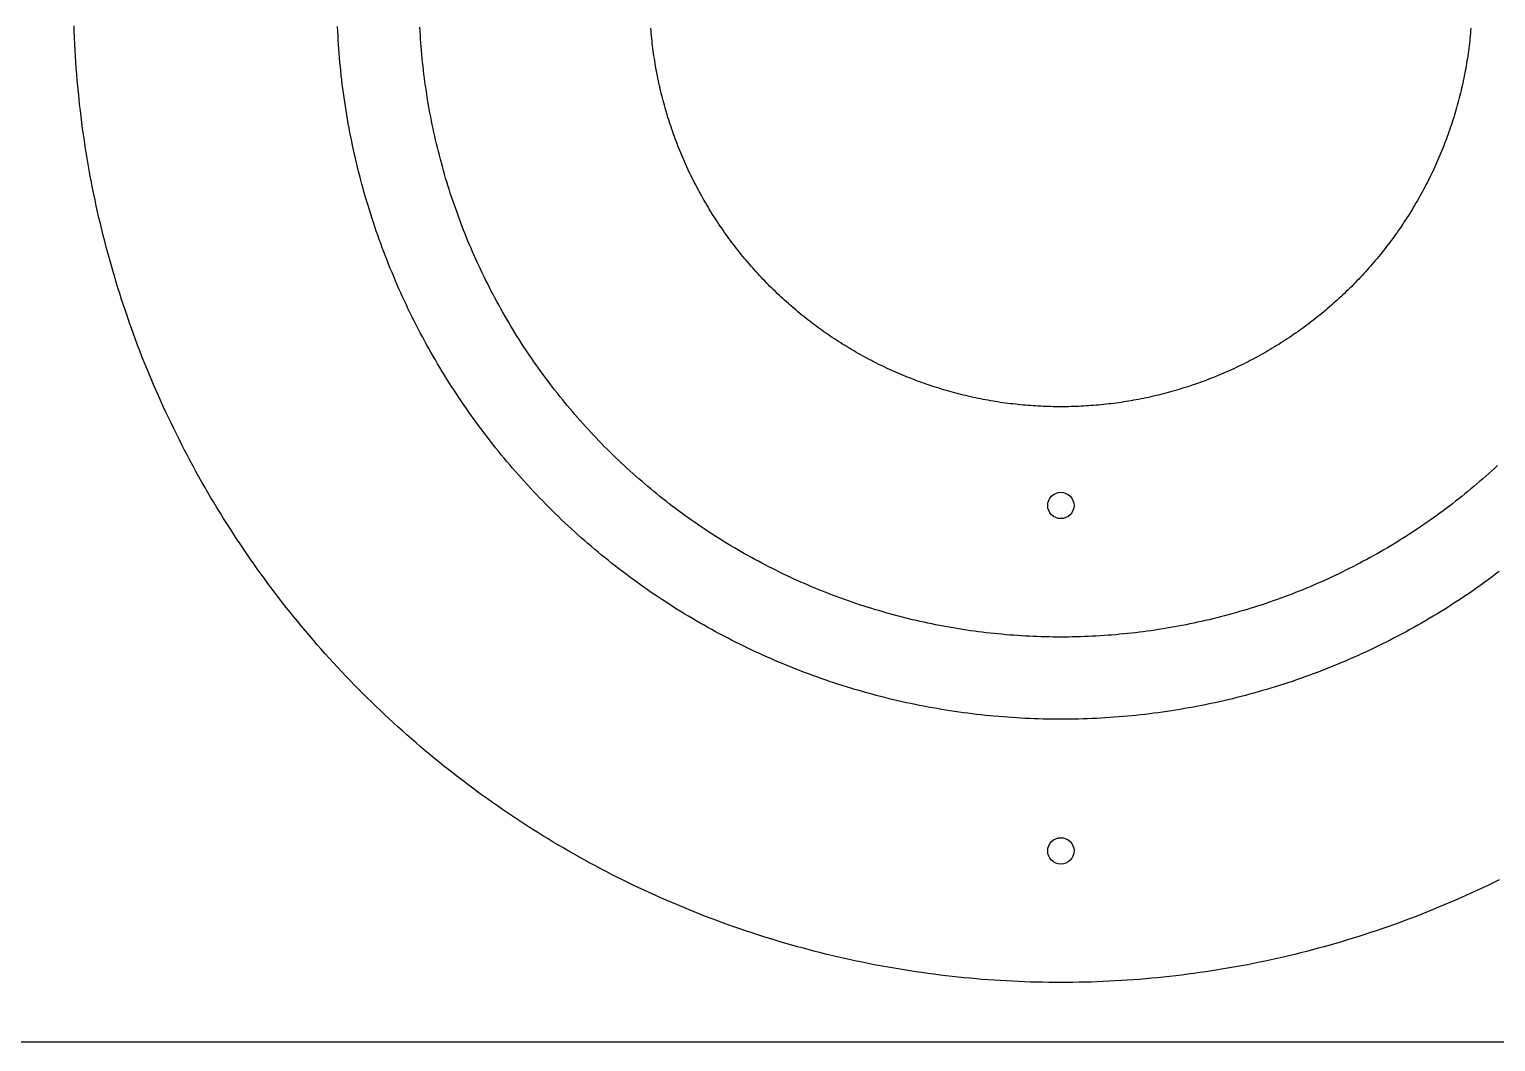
# Model space of a CAD drawing. Header units: metres. Extents: x 0 to 2100, y 0 to 2800.
# Drawn here: x 632.5 to 1078.1, y 0 to 307.7 of the extents above; entities that cross this region are included whole.
import ezdxf

# ---------------------------------------------------------------- set-up
doc = ezdxf.new("R2010")
doc.units = ezdxf.units.M
for name, color, linetype in [('DELIK_D8', 6, 'Continuous'), ('KAPAK_D39_STOK', 3, 'Continuous'), ('KAPAK_D60', 1, 'Continuous'), ('PLAKA', 8, 'Continuous')]:
    doc.layers.add(name, color=color, linetype=linetype)

msp = doc.modelspace()

# ---------------------------------------------------------------- linework, layer by layer
at = {"layer": 'DELIK_D8'}
for centre in [(946, 163), (946, 58)]:
    msp.add_circle(centre, 4, dxfattribs=at)
at = {"layer": 'KAPAK_D39_STOK'}
for points in [[(1078.72, 175.13), (1077.84, 174.32), (1076.95, 173.51), (1076.06, 172.71), (1075.17, 171.92), (1074.27, 171.13), (1073.37, 170.34), (1072.46, 169.57), (1071.55, 168.79), (1070.63, 168.02), (1069.71, 167.26), (1068.78, 166.51), (1067.85, 165.76), (1066.91, 165.01), (1065.97, 164.27), (1065.02, 163.54), (1064.07, 162.81), (1063.12, 162.09), (1062.16, 161.37), (1061.2, 160.66), (1060.23, 159.96), (1059.26, 159.26), (1058.28, 158.57), (1057.3, 157.89), (1056.32, 157.21), (1055.33, 156.53), (1054.34, 155.86), (1053.34, 155.2), (1052.34, 154.55), (1051.33, 153.9), (1050.32, 153.25), (1049.31, 152.62), (1048.29, 151.99), (1047.27, 151.36), (1046.25, 150.74), (1045.22, 150.13), (1044.19, 149.53), (1043.15, 148.93), (1042.12, 148.33), (1041.07, 147.75), (1040.03, 147.17), (1038.98, 146.59), (1037.92, 146.03), (1036.87, 145.46), (1035.81, 144.91), (1034.74, 144.36), (1033.67, 143.82), (1032.6, 143.29), (1031.53, 142.76), (1030.45, 142.24), (1029.37, 141.72), (1028.29, 141.21), (1027.2, 140.71), (1026.11, 140.22), (1025.02, 139.73), (1023.93, 139.25), (1022.83, 138.77), (1021.73, 138.3), (1020.62, 137.84), (1019.52, 137.39), (1018.41, 136.94), (1017.29, 136.5), (1016.18, 136.07), (1015.06, 135.64), (1013.94, 135.22), (1012.82, 134.81), (1011.69, 134.4), (1010.57, 134), (1009.44, 133.61), (1008.3, 133.22), (1007.17, 132.84), (1006.03, 132.47), (1004.89, 132.11), (1003.75, 131.75), (1002.61, 131.4), (1001.46, 131.05), (1000.31, 130.72), (999.16, 130.39), (998.01, 130.06), (996.85, 129.75), (995.7, 129.44), (994.54, 129.14), (993.38, 128.84), (992.22, 128.56), (991.06, 128.28), (989.89, 128), (988.72, 127.74), (987.56, 127.48), (986.39, 127.23), (985.22, 126.98), (984.04, 126.75), (982.87, 126.52), (981.69, 126.29), (980.52, 126.08), (979.34, 125.87), (978.16, 125.67), (976.98, 125.48), (975.8, 125.29), (974.61, 125.11), (973.43, 124.94), (972.24, 124.77), (971.06, 124.62), (969.87, 124.47), (968.68, 124.32), (967.49, 124.19), (966.3, 124.06), (965.11, 123.94), (963.92, 123.83), (962.73, 123.72), (961.54, 123.62), (960.35, 123.53), (959.15, 123.44), (957.96, 123.37), (956.76, 123.3), (955.57, 123.23), (954.37, 123.18), (953.18, 123.13), (951.98, 123.09), (950.79, 123.06), (949.59, 123.03), (948.39, 123.01), (947.2, 123), (946, 123), (944.8, 123), (943.61, 123.01), (942.41, 123.03), (941.21, 123.06), (940.02, 123.09), (938.82, 123.13), (937.63, 123.18), (936.43, 123.23), (935.24, 123.3), (934.04, 123.37), (932.85, 123.44), (931.65, 123.53), (930.46, 123.62), (929.27, 123.72), (928.08, 123.83), (926.89, 123.94), (925.7, 124.06), (924.51, 124.19), (923.32, 124.32), (922.13, 124.47), (920.94, 124.62), (919.76, 124.77), (918.57, 124.94), (917.39, 125.11), (916.2, 125.29), (915.02, 125.48), (913.84, 125.67), (912.66, 125.87), (911.48, 126.08), (910.31, 126.29), (909.13, 126.52), (907.96, 126.75), (906.78, 126.98), (905.61, 127.23), (904.44, 127.48), (903.28, 127.74), (902.11, 128), (900.94, 128.28), (899.78, 128.56), (898.62, 128.84), (897.46, 129.14), (896.3, 129.44), (895.15, 129.75), (893.99, 130.06), (892.84, 130.39), (891.69, 130.72), (890.54, 131.05), (889.39, 131.4), (888.25, 131.75), (887.11, 132.11), (885.97, 132.47), (884.83, 132.84), (883.7, 133.22), (882.56, 133.61), (881.43, 134), (880.31, 134.4), (879.18, 134.81), (878.06, 135.22), (876.94, 135.64), (875.82, 136.07), (874.71, 136.5), (873.59, 136.94), (872.48, 137.39), (871.38, 137.84), (870.27, 138.3), (869.17, 138.77), (868.07, 139.25), (866.98, 139.73), (865.89, 140.22), (864.8, 140.71), (863.71, 141.21), (862.63, 141.72), (861.55, 142.24), (860.47, 142.76), (859.4, 143.29), (858.33, 143.82), (857.26, 144.36), (856.19, 144.91), (855.13, 145.46), (854.08, 146.03), (853.02, 146.59), (851.97, 147.17), (850.93, 147.75), (849.88, 148.33), (848.85, 148.93), (847.81, 149.53), (846.78, 150.13), (845.75, 150.74), (844.73, 151.36), (843.71, 151.99), (842.69, 152.62), (841.68, 153.25), (840.67, 153.9), (839.66, 154.55), (838.66, 155.2), (837.66, 155.86), (836.67, 156.53), (835.68, 157.21), (834.7, 157.89), (833.72, 158.57), (832.74, 159.26), (831.77, 159.96), (830.8, 160.66), (829.84, 161.37), (828.88, 162.09), (827.93, 162.81), (826.98, 163.54), (826.03, 164.27), (825.09, 165.01), (824.15, 165.76), (823.22, 166.51), (822.29, 167.26), (821.37, 168.02), (820.45, 168.79), (819.54, 169.57), (818.63, 170.34), (817.73, 171.13), (816.83, 171.92), (815.94, 172.71), (815.05, 173.51), (814.16, 174.32), (813.28, 175.13), (812.41, 175.95), (811.54, 176.77), (810.68, 177.6), (809.82, 178.43), (808.96, 179.27), (808.11, 180.11), (807.27, 180.96), (806.43, 181.82), (805.6, 182.68), (804.77, 183.54), (803.95, 184.41), (803.13, 185.28), (802.32, 186.16), (801.51, 187.05), (800.71, 187.94), (799.92, 188.83), (799.13, 189.73), (798.34, 190.63), (797.57, 191.54), (796.79, 192.45), (796.02, 193.37), (795.26, 194.29), (794.51, 195.22), (793.76, 196.15), (793.01, 197.09), (792.27, 198.03), (791.54, 198.98), (790.81, 199.93), (790.09, 200.88), (789.37, 201.84), (788.66, 202.8), (787.96, 203.77), (787.26, 204.74), (786.57, 205.72), (785.89, 206.7), (785.21, 207.68), (784.53, 208.67), (783.86, 209.66), (783.2, 210.66), (782.55, 211.66), (781.9, 212.67), (781.25, 213.68), (780.62, 214.69), (779.99, 215.71), (779.36, 216.73), (778.74, 217.75), (778.13, 218.78), (777.53, 219.81), (776.93, 220.85), (776.33, 221.88), (775.75, 222.93), (775.17, 223.97), (774.59, 225.02), (774.03, 226.08), (773.46, 227.13), (772.91, 228.19), (772.36, 229.26), (771.82, 230.33), (771.29, 231.4), (770.76, 232.47), (770.24, 233.55), (769.72, 234.63), (769.21, 235.71), (768.71, 236.8), (768.22, 237.89), (767.73, 238.98), (767.25, 240.07), (766.77, 241.17), (766.3, 242.27), (765.84, 243.38), (765.39, 244.48), (764.94, 245.59), (764.5, 246.71), (764.07, 247.82), (763.64, 248.94), (763.22, 250.06), (762.81, 251.18), (762.4, 252.31), (762, 253.43), (761.61, 254.56), (761.22, 255.7), (760.84, 256.83), (760.47, 257.97), (760.11, 259.11), (759.75, 260.25), (759.4, 261.39), (759.05, 262.54), (758.72, 263.69), (758.39, 264.84), (758.06, 265.99), (757.75, 267.15), (757.44, 268.3), (757.14, 269.46), (756.84, 270.62), (756.56, 271.78), (756.28, 272.94), (756, 274.11), (755.74, 275.28), (755.48, 276.44), (755.23, 277.61), (754.98, 278.78), (754.75, 279.96), (754.52, 281.13), (754.29, 282.31), (754.08, 283.48), (753.87, 284.66), (753.67, 285.84), (753.48, 287.02), (753.29, 288.2), (753.11, 289.39), (752.94, 290.57), (752.77, 291.76), (752.62, 292.94), (752.47, 294.13), (752.32, 295.32), (752.19, 296.51), (752.06, 297.7), (751.94, 298.89), (751.83, 300.08), (751.72, 301.27), (751.62, 302.46), (751.53, 303.65), (751.44, 304.85), (751.37, 306.04), (751.3, 307.24), (751.23, 308.43)], [(1070.6, 308.04), (1070.54, 307.28), (1070.47, 306.51), (1070.4, 305.75), (1070.32, 304.98), (1070.24, 304.22), (1070.15, 303.46), (1070.06, 302.7), (1069.96, 301.94), (1069.86, 301.18), (1069.76, 300.42), (1069.65, 299.66), (1069.53, 298.9), (1069.41, 298.14), (1069.29, 297.39), (1069.16, 296.63), (1069.03, 295.87), (1068.89, 295.12), (1068.75, 294.37), (1068.6, 293.61), (1068.45, 292.86), (1068.29, 292.11), (1068.13, 291.36), (1067.96, 290.61), (1067.79, 289.86), (1067.62, 289.12), (1067.44, 288.37), (1067.25, 287.63), (1067.07, 286.88), (1066.87, 286.14), (1066.67, 285.4), (1066.47, 284.66), (1066.27, 283.92), (1066.05, 283.19), (1065.84, 282.45), (1065.62, 281.71), (1065.39, 280.98), (1065.16, 280.25), (1064.93, 279.52), (1064.69, 278.79), (1064.45, 278.06), (1064.2, 277.34), (1063.95, 276.61), (1063.69, 275.89), (1063.43, 275.17), (1063.17, 274.45), (1062.9, 273.73), (1062.62, 273.01), (1062.35, 272.3), (1062.06, 271.59), (1061.78, 270.87), (1061.48, 270.16), (1061.19, 269.46), (1060.89, 268.75), (1060.58, 268.05), (1060.28, 267.34), (1059.96, 266.64), (1059.65, 265.95), (1059.32, 265.25), (1059, 264.56), (1058.67, 263.86), (1058.33, 263.17), (1058, 262.48), (1057.65, 261.8), (1057.31, 261.11), (1056.95, 260.43), (1056.6, 259.75), (1056.24, 259.08), (1055.88, 258.4), (1055.51, 257.73), (1055.14, 257.06), (1054.76, 256.39), (1054.38, 255.72), (1054, 255.06), (1053.61, 254.4), (1053.22, 253.74), (1052.82, 253.08), (1052.42, 252.43), (1052.02, 251.77), (1051.61, 251.13), (1051.19, 250.48), (1050.78, 249.83), (1050.36, 249.19), (1049.93, 248.55), (1049.51, 247.92), (1049.07, 247.28), (1048.64, 246.65), (1048.2, 246.02), (1047.75, 245.4), (1047.31, 244.78), (1046.86, 244.16), (1046.4, 243.54), (1045.94, 242.92), (1045.48, 242.31), (1045.01, 241.7), (1044.54, 241.1), (1044.07, 240.49), (1043.59, 239.89), (1043.11, 239.3), (1042.63, 238.7), (1042.14, 238.11), (1041.65, 237.52), (1041.15, 236.94), (1040.65, 236.35), (1040.15, 235.77), (1039.64, 235.2), (1039.13, 234.63), (1038.62, 234.06), (1038.1, 233.49), (1037.58, 232.92), (1037.06, 232.36), (1036.53, 231.81), (1036, 231.25), (1035.47, 230.7), (1034.93, 230.16), (1034.39, 229.61), (1033.84, 229.07), (1033.3, 228.53), (1032.75, 228), (1032.19, 227.47), (1031.64, 226.94), (1031.08, 226.42), (1030.51, 225.9), (1029.94, 225.38), (1029.37, 224.87), (1028.8, 224.36), (1028.23, 223.85), (1027.65, 223.35), (1027.06, 222.85), (1026.48, 222.35), (1025.89, 221.86), (1025.3, 221.37), (1024.7, 220.89), (1024.11, 220.41), (1023.51, 219.93), (1022.9, 219.46), (1022.3, 218.99), (1021.69, 218.52), (1021.08, 218.06), (1020.46, 217.6), (1019.84, 217.14), (1019.22, 216.69), (1018.6, 216.25), (1017.98, 215.8), (1017.35, 215.36), (1016.72, 214.93), (1016.08, 214.49), (1015.45, 214.07), (1014.81, 213.64), (1014.17, 213.22), (1013.52, 212.81), (1012.87, 212.39), (1012.23, 211.98), (1011.57, 211.58), (1010.92, 211.18), (1010.26, 210.78), (1009.6, 210.39), (1008.94, 210), (1008.28, 209.62), (1007.61, 209.24), (1006.94, 208.86), (1006.27, 208.49), (1005.6, 208.12), (1004.92, 207.76), (1004.25, 207.4), (1003.57, 207.05), (1002.89, 206.69), (1002.2, 206.35), (1001.52, 206), (1000.83, 205.67), (1000.14, 205.33), (999.44, 205), (998.75, 204.68), (998.05, 204.35), (997.36, 204.04), (996.66, 203.72), (995.95, 203.42), (995.25, 203.11), (994.54, 202.81), (993.84, 202.52), (993.13, 202.22), (992.41, 201.94), (991.7, 201.65), (990.99, 201.38), (990.27, 201.1), (989.55, 200.83), (988.83, 200.57), (988.11, 200.31), (987.39, 200.05), (986.66, 199.8), (985.94, 199.55), (985.21, 199.31), (984.48, 199.07), (983.75, 198.84), (983.02, 198.61), (982.29, 198.38), (981.55, 198.16), (980.81, 197.95), (980.08, 197.73), (979.34, 197.53), (978.6, 197.33), (977.86, 197.13), (977.12, 196.93), (976.37, 196.75), (975.63, 196.56), (974.88, 196.38), (974.14, 196.21), (973.39, 196.04), (972.64, 195.87), (971.89, 195.71), (971.14, 195.55), (970.39, 195.4), (969.63, 195.25), (968.88, 195.11), (968.13, 194.97), (967.37, 194.84), (966.61, 194.71), (965.86, 194.59), (965.1, 194.47), (964.34, 194.35), (963.58, 194.24), (962.82, 194.14), (962.06, 194.04), (961.3, 193.94), (960.54, 193.85), (959.78, 193.76), (959.02, 193.68), (958.25, 193.6), (957.49, 193.53), (956.72, 193.46), (955.96, 193.4), (955.2, 193.34), (954.43, 193.28), (953.67, 193.24), (952.9, 193.19), (952.13, 193.15), (951.37, 193.12), (950.6, 193.08), (949.83, 193.06), (949.07, 193.04), (948.3, 193.02), (947.53, 193.01), (946.77, 193), (946, 193), (945.23, 193), (944.47, 193.01), (943.7, 193.02), (942.93, 193.04), (942.17, 193.06), (941.4, 193.08), (940.63, 193.12), (939.87, 193.15), (939.1, 193.19), (938.33, 193.24), (937.57, 193.28), (936.8, 193.34), (936.04, 193.4), (935.28, 193.46), (934.51, 193.53), (933.75, 193.6), (932.98, 193.68), (932.22, 193.76), (931.46, 193.85), (930.7, 193.94), (929.94, 194.04), (929.18, 194.14), (928.42, 194.24), (927.66, 194.35), (926.9, 194.47), (926.14, 194.59), (925.39, 194.71), (924.63, 194.84), (923.87, 194.97), (923.12, 195.11), (922.37, 195.25), (921.61, 195.4), (920.86, 195.55), (920.11, 195.71), (919.36, 195.87), (918.61, 196.04), (917.86, 196.21), (917.12, 196.38), (916.37, 196.56), (915.63, 196.75), (914.88, 196.93), (914.14, 197.13), (913.4, 197.33), (912.66, 197.53), (911.92, 197.73), (911.19, 197.95), (910.45, 198.16), (909.71, 198.38), (908.98, 198.61), (908.25, 198.84), (907.52, 199.07), (906.79, 199.31), (906.06, 199.55), (905.34, 199.8), (904.61, 200.05), (903.89, 200.31), (903.17, 200.57), (902.45, 200.83), (901.73, 201.1), (901.01, 201.38), (900.3, 201.65), (899.59, 201.94), (898.87, 202.22), (898.16, 202.52), (897.46, 202.81), (896.75, 203.11), (896.05, 203.42), (895.34, 203.72), (894.64, 204.04), (893.95, 204.35), (893.25, 204.68), (892.56, 205), (891.86, 205.33), (891.17, 205.67), (890.48, 206), (889.8, 206.35), (889.11, 206.69), (888.43, 207.05), (887.75, 207.4), (887.08, 207.76), (886.4, 208.12), (885.73, 208.49), (885.06, 208.86), (884.39, 209.24), (883.72, 209.62), (883.06, 210), (882.4, 210.39), (881.74, 210.78), (881.08, 211.18), (880.43, 211.58), (879.77, 211.98), (879.13, 212.39), (878.48, 212.81), (877.83, 213.22), (877.19, 213.64), (876.55, 214.07), (875.92, 214.49), (875.28, 214.93), (874.65, 215.36), (874.02, 215.8), (873.4, 216.25), (872.78, 216.69), (872.16, 217.14), (871.54, 217.6), (870.92, 218.06), (870.31, 218.52), (869.7, 218.99), (869.1, 219.46), (868.49, 219.93), (867.89, 220.41), (867.3, 220.89), (866.7, 221.37), (866.11, 221.86), (865.52, 222.35), (864.94, 222.85), (864.35, 223.35), (863.77, 223.85), (863.2, 224.36), (862.63, 224.87), (862.06, 225.38), (861.49, 225.9), (860.92, 226.42), (860.36, 226.94), (859.81, 227.47), (859.25, 228), (858.7, 228.53), (858.16, 229.07), (857.61, 229.61), (857.07, 230.16), (856.53, 230.7), (856, 231.25), (855.47, 231.81), (854.94, 232.36), (854.42, 232.92), (853.9, 233.49), (853.38, 234.06), (852.87, 234.63), (852.36, 235.2), (851.85, 235.77), (851.35, 236.35), (850.85, 236.94), (850.35, 237.52), (849.86, 238.11), (849.37, 238.7), (848.89, 239.3), (848.41, 239.89), (847.93, 240.49), (847.46, 241.1), (846.99, 241.7), (846.52, 242.31), (846.06, 242.92), (845.6, 243.54), (845.14, 244.16), (844.69, 244.78), (844.25, 245.4), (843.8, 246.02), (843.36, 246.65), (842.93, 247.28), (842.49, 247.92), (842.07, 248.55), (841.64, 249.19), (841.22, 249.83), (840.81, 250.48), (840.39, 251.13), (839.98, 251.77), (839.58, 252.43), (839.18, 253.08), (838.78, 253.74), (838.39, 254.4), (838, 255.06), (837.62, 255.72), (837.24, 256.39), (836.86, 257.06), (836.49, 257.73), (836.12, 258.4), (835.76, 259.08), (835.4, 259.75), (835.05, 260.43), (834.69, 261.11), (834.35, 261.8), (834, 262.48), (833.67, 263.17), (833.33, 263.86), (833, 264.56), (832.68, 265.25), (832.35, 265.95), (832.04, 266.64), (831.72, 267.34), (831.42, 268.05), (831.11, 268.75), (830.81, 269.46), (830.52, 270.16), (830.22, 270.87), (829.94, 271.59), (829.65, 272.3), (829.38, 273.01), (829.1, 273.73), (828.83, 274.45), (828.57, 275.17), (828.31, 275.89), (828.05, 276.61), (827.8, 277.34), (827.55, 278.06), (827.31, 278.79), (827.07, 279.52), (826.84, 280.25), (826.61, 280.98), (826.38, 281.71), (826.16, 282.45), (825.95, 283.19), (825.73, 283.92), (825.53, 284.66), (825.33, 285.4), (825.13, 286.14), (824.93, 286.88), (824.75, 287.63), (824.56, 288.37), (824.38, 289.12), (824.21, 289.86), (824.04, 290.61), (823.87, 291.36), (823.71, 292.11), (823.55, 292.86), (823.4, 293.61), (823.25, 294.37), (823.11, 295.12), (822.97, 295.87), (822.84, 296.63), (822.71, 297.39), (822.59, 298.14), (822.47, 298.9), (822.35, 299.66), (822.24, 300.42), (822.14, 301.18), (822.04, 301.94), (821.94, 302.7), (821.85, 303.46), (821.76, 304.22), (821.68, 304.98), (821.6, 305.75), (821.53, 306.51), (821.46, 307.28), (821.4, 308.04)]]:
    msp.add_lwpolyline(points, dxfattribs=at)
at = {"layer": 'KAPAK_D60'}
for points in [[(1079.24, 49.21), (1077.58, 48.4), (1075.93, 47.6), (1074.27, 46.8), (1072.6, 46.02), (1070.93, 45.25), (1069.25, 44.49), (1067.57, 43.74), (1065.89, 43), (1064.2, 42.27), (1062.5, 41.55), (1060.81, 40.84), (1059.1, 40.14), (1057.4, 39.45), (1055.68, 38.77), (1053.97, 38.1), (1052.25, 37.44), (1050.53, 36.8), (1048.8, 36.16), (1047.07, 35.54), (1045.33, 34.92), (1043.59, 34.32), (1041.85, 33.72), (1040.1, 33.14), (1038.35, 32.57), (1036.6, 32.01), (1034.85, 31.46), (1033.09, 30.92), (1031.32, 30.39), (1029.56, 29.87), (1027.79, 29.36), (1026.01, 28.87), (1024.24, 28.38), (1022.46, 27.91), (1020.68, 27.44), (1018.89, 26.99), (1017.11, 26.55), (1015.32, 26.12), (1013.53, 25.7), (1011.73, 25.29), (1009.93, 24.89), (1008.13, 24.5), (1006.33, 24.13), (1004.53, 23.76), (1002.72, 23.41), (1000.91, 23.07), (999.1, 22.74), (997.29, 22.42), (995.47, 22.11), (993.66, 21.81), (991.84, 21.52), (990.02, 21.25), (988.2, 20.98), (986.37, 20.73), (984.55, 20.49), (982.72, 20.26), (980.9, 20.04), (979.07, 19.83), (977.24, 19.63), (975.41, 19.44), (973.57, 19.27), (971.74, 19.11), (969.9, 18.95), (968.07, 18.81), (966.23, 18.68), (964.4, 18.56), (962.56, 18.46), (960.72, 18.36), (958.88, 18.28), (957.04, 18.2), (955.2, 18.14), (953.36, 18.09), (951.52, 18.05), (949.68, 18.02), (947.84, 18.01), (946, 18), (944.16, 18.01), (942.32, 18.02), (940.48, 18.05), (938.64, 18.09), (936.8, 18.14), (934.96, 18.2), (933.12, 18.28), (931.28, 18.36), (929.44, 18.46), (927.6, 18.56), (925.77, 18.68), (923.93, 18.81), (922.1, 18.95), (920.26, 19.11), (918.43, 19.27), (916.59, 19.44), (914.76, 19.63), (912.93, 19.83), (911.1, 20.04), (909.28, 20.26), (907.45, 20.49), (905.63, 20.73), (903.8, 20.98), (901.98, 21.25), (900.16, 21.52), (898.34, 21.81), (896.53, 22.11), (894.71, 22.42), (892.9, 22.74), (891.09, 23.07), (889.28, 23.41), (887.47, 23.76), (885.67, 24.13), (883.87, 24.5), (882.07, 24.89), (880.27, 25.29), (878.47, 25.7), (876.68, 26.12), (874.89, 26.55), (873.11, 26.99), (871.32, 27.44), (869.54, 27.91), (867.76, 28.38), (865.99, 28.87), (864.21, 29.36), (862.44, 29.87), (860.68, 30.39), (858.91, 30.92), (857.15, 31.46), (855.4, 32.01), (853.65, 32.57), (851.9, 33.14), (850.15, 33.72), (848.41, 34.32), (846.67, 34.92), (844.93, 35.54), (843.2, 36.16), (841.47, 36.8), (839.75, 37.44), (838.03, 38.1), (836.32, 38.77), (834.6, 39.45), (832.9, 40.14), (831.19, 40.84), (829.5, 41.55), (827.8, 42.27), (826.11, 43), (824.43, 43.74), (822.75, 44.49), (821.07, 45.25), (819.4, 46.02), (817.73, 46.8), (816.07, 47.6), (814.42, 48.4), (812.76, 49.21), (811.12, 50.03), (809.47, 50.87), (807.84, 51.71), (806.21, 52.56), (804.58, 53.42), (802.96, 54.3), (801.34, 55.18), (799.73, 56.07), (798.13, 56.97), (796.53, 57.89), (794.94, 58.81), (793.35, 59.74), (791.77, 60.68), (790.19, 61.63), (788.62, 62.59), (787.06, 63.56), (785.5, 64.54), (783.95, 65.53), (782.4, 66.53), (780.86, 67.54), (779.33, 68.56), (777.8, 69.59), (776.28, 70.62), (774.77, 71.67), (773.26, 72.72), (771.76, 73.79), (770.26, 74.86), (768.77, 75.95), (767.29, 77.04), (765.82, 78.14), (764.35, 79.25), (762.89, 80.37), (761.43, 81.5), (759.98, 82.63), (758.54, 83.78), (757.11, 84.93), (755.68, 86.1), (754.26, 87.27), (752.85, 88.45), (751.45, 89.64), (750.05, 90.84), (748.66, 92.04), (747.28, 93.26), (745.9, 94.48), (744.53, 95.71), (743.17, 96.96), (741.82, 98.2), (740.47, 99.46), (739.14, 100.73), (737.81, 102), (736.49, 103.28), (735.17, 104.57), (733.87, 105.87), (732.57, 107.17), (731.28, 108.49), (730, 109.81), (728.73, 111.14), (727.46, 112.47), (726.2, 113.82), (724.96, 115.17), (723.71, 116.53), (722.48, 117.9), (721.26, 119.28), (720.04, 120.66), (718.84, 122.05), (717.64, 123.45), (716.45, 124.85), (715.27, 126.26), (714.1, 127.68), (712.93, 129.11), (711.78, 130.54), (710.63, 131.98), (709.5, 133.43), (708.37, 134.89), (707.25, 136.35), (706.14, 137.82), (705.04, 139.29), (703.95, 140.77), (702.86, 142.26), (701.79, 143.76), (700.72, 145.26), (699.67, 146.77), (698.62, 148.28), (697.59, 149.8), (696.56, 151.33), (695.54, 152.86), (694.53, 154.4), (693.53, 155.95), (692.54, 157.5), (691.56, 159.06), (690.59, 160.62), (689.63, 162.19), (688.68, 163.77), (687.74, 165.35), (686.81, 166.94), (685.89, 168.53), (684.97, 170.13), (684.07, 171.73), (683.18, 173.34), (682.3, 174.96), (681.42, 176.58), (680.56, 178.21), (679.71, 179.84), (678.87, 181.47), (678.03, 183.12), (677.21, 184.76), (676.4, 186.42), (675.6, 188.07), (674.8, 189.73), (674.02, 191.4), (673.25, 193.07), (672.49, 194.75), (671.74, 196.43), (671, 198.11), (670.27, 199.8), (669.55, 201.5), (668.84, 203.19), (668.14, 204.9), (667.45, 206.6), (666.77, 208.32), (666.1, 210.03), (665.44, 211.75), (664.8, 213.47), (664.16, 215.2), (663.54, 216.93), (662.92, 218.67), (662.32, 220.41), (661.72, 222.15), (661.14, 223.9), (660.57, 225.65), (660.01, 227.4), (659.46, 229.15), (658.92, 230.91), (658.39, 232.68), (657.87, 234.44), (657.36, 236.21), (656.87, 237.99), (656.38, 239.76), (655.91, 241.54), (655.44, 243.32), (654.99, 245.11), (654.55, 246.89), (654.12, 248.68), (653.7, 250.47), (653.29, 252.27), (652.89, 254.07), (652.5, 255.87), (652.13, 257.67), (651.76, 259.47), (651.41, 261.28), (651.07, 263.09), (650.74, 264.9), (650.42, 266.71), (650.11, 268.53), (649.81, 270.34), (649.52, 272.16), (649.25, 273.98), (648.98, 275.8), (648.73, 277.63), (648.49, 279.45), (648.26, 281.28), (648.04, 283.1), (647.83, 284.93), (647.63, 286.76), (647.44, 288.59), (647.27, 290.43), (647.11, 292.26), (646.95, 294.1), (646.81, 295.93), (646.68, 297.77), (646.56, 299.6), (646.46, 301.44), (646.36, 303.28), (646.28, 305.12), (646.2, 306.96), (646.14, 308.8)], [(1079.21, 142.92), (1078.14, 142.1), (1077.05, 141.29), (1075.97, 140.49), (1074.88, 139.7), (1073.78, 138.91), (1072.68, 138.13), (1071.57, 137.36), (1070.46, 136.59), (1069.35, 135.83), (1068.23, 135.08), (1067.1, 134.33), (1065.97, 133.59), (1064.84, 132.86), (1063.7, 132.13), (1062.56, 131.41), (1061.41, 130.7), (1060.26, 130), (1059.1, 129.3), (1057.94, 128.61), (1056.78, 127.93), (1055.61, 127.25), (1054.44, 126.58), (1053.26, 125.92), (1052.08, 125.26), (1050.9, 124.62), (1049.71, 123.98), (1048.51, 123.34), (1047.32, 122.72), (1046.12, 122.1), (1044.91, 121.49), (1043.71, 120.89), (1042.5, 120.29), (1041.28, 119.7), (1040.06, 119.12), (1038.84, 118.55), (1037.61, 117.98), (1036.39, 117.42), (1035.15, 116.87), (1033.92, 116.33), (1032.68, 115.79), (1031.44, 115.27), (1030.19, 114.75), (1028.94, 114.23), (1027.69, 113.73), (1026.43, 113.23), (1025.18, 112.74), (1023.92, 112.26), (1022.65, 111.79), (1021.39, 111.32), (1020.12, 110.86), (1018.84, 110.41), (1017.57, 109.97), (1016.29, 109.53), (1015.01, 109.1), (1013.73, 108.68), (1012.44, 108.27), (1011.15, 107.87), (1009.86, 107.47), (1008.57, 107.09), (1007.27, 106.71), (1005.98, 106.33), (1004.68, 105.97), (1003.37, 105.61), (1002.07, 105.27), (1000.76, 104.93), (999.46, 104.59), (998.15, 104.27), (996.83, 103.95), (995.52, 103.65), (994.2, 103.35), (992.88, 103.05), (991.56, 102.77), (990.24, 102.49), (988.92, 102.23), (987.6, 101.97), (986.27, 101.72), (984.94, 101.47), (983.61, 101.24), (982.28, 101.01), (980.95, 100.79), (979.62, 100.58), (978.28, 100.38), (976.94, 100.19), (975.61, 100), (974.27, 99.82), (972.93, 99.65), (971.59, 99.49), (970.25, 99.34), (968.91, 99.2), (967.56, 99.06), (966.22, 98.93), (964.88, 98.81), (963.53, 98.7), (962.18, 98.6), (960.84, 98.5), (959.49, 98.41), (958.14, 98.34), (956.79, 98.26), (955.45, 98.2), (954.1, 98.15), (952.75, 98.1), (951.4, 98.07), (950.05, 98.04), (948.7, 98.02), (947.35, 98), (946, 98), (944.65, 98), (943.3, 98.02), (941.95, 98.04), (940.6, 98.07), (939.25, 98.1), (937.9, 98.15), (936.55, 98.2), (935.21, 98.26), (933.86, 98.34), (932.51, 98.41), (931.16, 98.5), (929.82, 98.6), (928.47, 98.7), (927.12, 98.81), (925.78, 98.93), (924.44, 99.06), (923.09, 99.2), (921.75, 99.34), (920.41, 99.49), (919.07, 99.65), (917.73, 99.82), (916.39, 100), (915.06, 100.19), (913.72, 100.38), (912.38, 100.58), (911.05, 100.79), (909.72, 101.01), (908.39, 101.24), (907.06, 101.47), (905.73, 101.72), (904.4, 101.97), (903.08, 102.23), (901.76, 102.49), (900.44, 102.77), (899.12, 103.05), (897.8, 103.35), (896.48, 103.65), (895.17, 103.95), (893.85, 104.27), (892.54, 104.59), (891.24, 104.93), (889.93, 105.27), (888.63, 105.61), (887.32, 105.97), (886.02, 106.33), (884.73, 106.71), (883.43, 107.09), (882.14, 107.47), (880.85, 107.87), (879.56, 108.27), (878.27, 108.68), (876.99, 109.1), (875.71, 109.53), (874.43, 109.97), (873.16, 110.41), (871.88, 110.86), (870.61, 111.32), (869.35, 111.79), (868.08, 112.26), (866.82, 112.74), (865.57, 113.23), (864.31, 113.73), (863.06, 114.23), (861.81, 114.75), (860.56, 115.27), (859.32, 115.79), (858.08, 116.33), (856.85, 116.87), (855.61, 117.42), (854.39, 117.98), (853.16, 118.55), (851.94, 119.12), (850.72, 119.7), (849.5, 120.29), (848.29, 120.89), (847.09, 121.49), (845.88, 122.1), (844.68, 122.72), (843.49, 123.34), (842.29, 123.98), (841.1, 124.62), (839.92, 125.26), (838.74, 125.92), (837.56, 126.58), (836.39, 127.25), (835.22, 127.93), (834.06, 128.61), (832.9, 129.3), (831.74, 130), (830.59, 130.7), (829.44, 131.41), (828.3, 132.13), (827.16, 132.86), (826.03, 133.59), (824.9, 134.33), (823.77, 135.08), (822.65, 135.83), (821.54, 136.59), (820.43, 137.36), (819.32, 138.13), (818.22, 138.91), (817.12, 139.7), (816.03, 140.49), (814.95, 141.29), (813.86, 142.1), (812.79, 142.92), (811.72, 143.74), (810.65, 144.56), (809.59, 145.4), (808.53, 146.24), (807.48, 147.08), (806.43, 147.94), (805.39, 148.8), (804.36, 149.66), (803.33, 150.54), (802.3, 151.41), (801.28, 152.3), (800.27, 153.19), (799.26, 154.09), (798.26, 154.99), (797.26, 155.9), (796.27, 156.82), (795.28, 157.74), (794.3, 158.67), (793.33, 159.6), (792.36, 160.54), (791.39, 161.48), (790.44, 162.44), (789.48, 163.39), (788.54, 164.36), (787.6, 165.33), (786.67, 166.3), (785.74, 167.28), (784.82, 168.27), (783.9, 169.26), (782.99, 170.26), (782.09, 171.26), (781.19, 172.27), (780.3, 173.28), (779.41, 174.3), (778.54, 175.33), (777.66, 176.36), (776.8, 177.39), (775.94, 178.43), (775.08, 179.48), (774.24, 180.53), (773.4, 181.59), (772.56, 182.65), (771.74, 183.72), (770.92, 184.79), (770.1, 185.86), (769.29, 186.95), (768.49, 188.03), (767.7, 189.12), (766.91, 190.22), (766.13, 191.32), (765.36, 192.43), (764.59, 193.54), (763.83, 194.65), (763.08, 195.77), (762.33, 196.9), (761.59, 198.03), (760.86, 199.16), (760.13, 200.3), (759.41, 201.44), (758.7, 202.59), (758, 203.74), (757.3, 204.9), (756.61, 206.06), (755.93, 207.22), (755.25, 208.39), (754.58, 209.56), (753.92, 210.74), (753.26, 211.92), (752.62, 213.1), (751.98, 214.29), (751.34, 215.49), (750.72, 216.68), (750.1, 217.88), (749.49, 219.09), (748.89, 220.29), (748.29, 221.5), (747.7, 222.72), (747.12, 223.94), (746.55, 225.16), (745.98, 226.39), (745.42, 227.61), (744.87, 228.85), (744.33, 230.08), (743.79, 231.32), (743.27, 232.56), (742.75, 233.81), (742.23, 235.06), (741.73, 236.31), (741.23, 237.57), (740.74, 238.82), (740.26, 240.08), (739.79, 241.35), (739.32, 242.61), (738.86, 243.88), (738.41, 245.16), (737.97, 246.43), (737.53, 247.71), (737.1, 248.99), (736.68, 250.27), (736.27, 251.56), (735.87, 252.85), (735.47, 254.14), (735.09, 255.43), (734.71, 256.73), (734.33, 258.02), (733.97, 259.32), (733.61, 260.63), (733.27, 261.93), (732.93, 263.24), (732.59, 264.54), (732.27, 265.85), (731.95, 267.17), (731.65, 268.48), (731.35, 269.8), (731.05, 271.12), (730.77, 272.44), (730.49, 273.76), (730.23, 275.08), (729.97, 276.4), (729.72, 277.73), (729.47, 279.06), (729.24, 280.39), (729.01, 281.72), (728.79, 283.05), (728.58, 284.38), (728.38, 285.72), (728.19, 287.06), (728, 288.39), (727.82, 289.73), (727.65, 291.07), (727.49, 292.41), (727.34, 293.75), (727.2, 295.09), (727.06, 296.44), (726.93, 297.78), (726.81, 299.12), (726.7, 300.47), (726.6, 301.82), (726.5, 303.16), (726.41, 304.51), (726.34, 305.86), (726.26, 307.21), (726.2, 308.55)]]:
    msp.add_lwpolyline(points, dxfattribs=at)
at = {"layer": 'PLAKA'}
msp.add_lwpolyline([(2100, 0), (2100, 2800), (0, 2800), (0, 0), (2100, 0)], close=True, dxfattribs=at)

doc.saveas('drawing.dxf')
